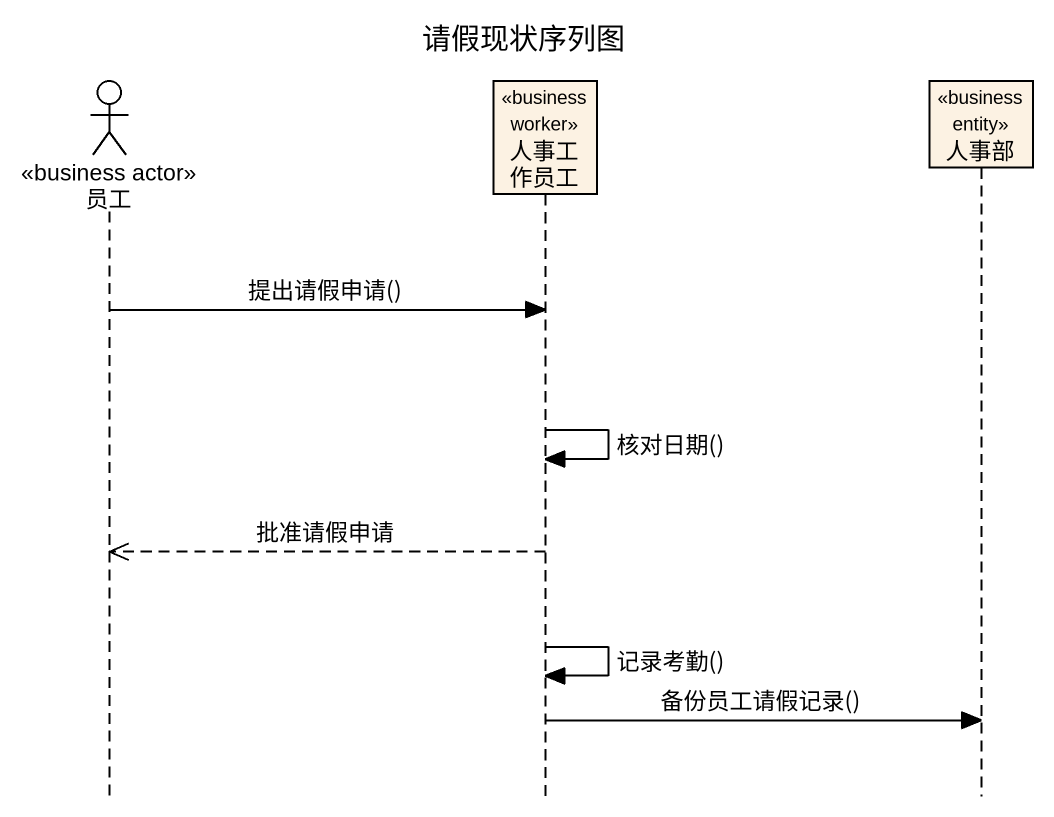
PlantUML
@startuml
title 请假现状序列图
hide footbox
actor 员工 <<business actor>>
participant 人事工作员工 <<business worker>>
participant 人事部 <<business entity>>

员工 -> 人事工作员工 : 提出请假申请()
人事工作员工 -> 人事工作员工 : 核对日期()
人事工作员工 -->> 员工 : 批准请假申请
人事工作员工 -> 人事工作员工 : 记录考勤()
人事工作员工 -> 人事部 : 备份员工请假记录()
@enduml
